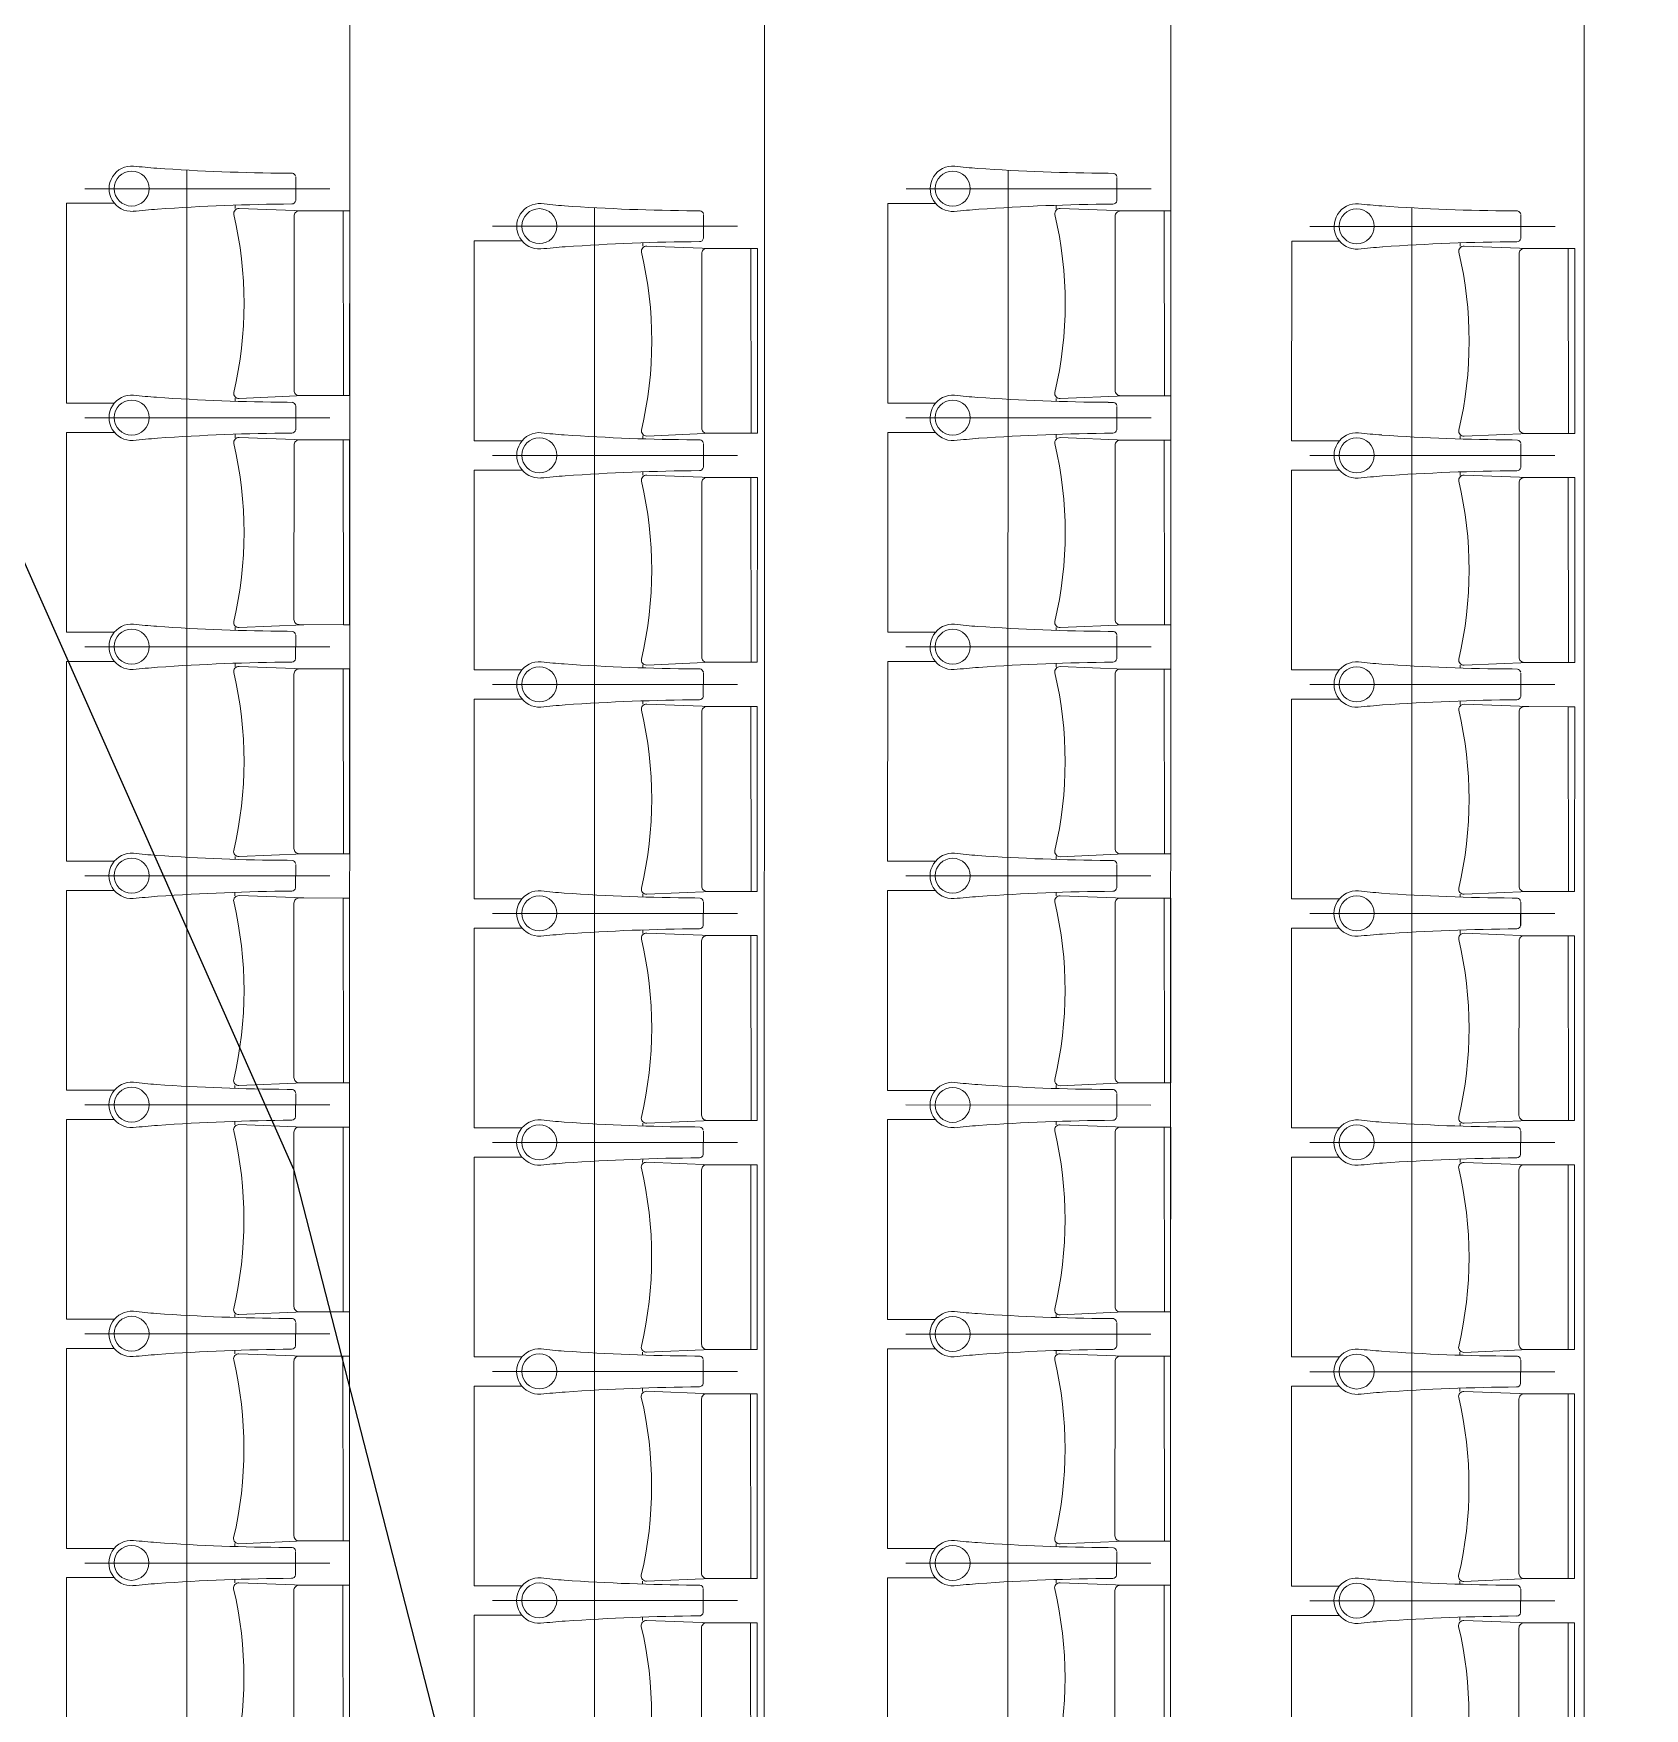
# Model space of a CAD drawing. Header units: millimetres. Extents: x 586 to 1010, y 369 to 668.
# Drawn here: x 686.791 to 690.722, y 504.979 to 509.066 of the extents above; entities that cross this region are included whole.
import ezdxf

# ---------------------------------------------------------------- set-up
doc = ezdxf.new("R2010")
doc.units = ezdxf.units.MM
doc.linetypes.add('CENTER', pattern=[2, 1.25, -0.25, 0.25, -0.25])
doc.linetypes.add('DASHED', pattern=[0.75, 0.5, -0.25])
doc.layers.add('plan line', color=7, linetype='Continuous', lineweight=15)

msp = doc.modelspace()

# ---------------------------------------------------------------- linework, layer by layer
at = {"color": 254, "lineweight": 25}
msp.add_lwpolyline([(667.5806, 481.7471), (668.167, 489.4834), (668.4058, 494.7244), (668.3305, 497.8135), (668.2282, 502.1102), (668.5684, 506.1571), (669.836, 509.6707), (671.1579, 511.3246), (672.4949, 512.3671), (674.3246, 513.3191), (676.3209, 513.9582), (678.3464, 514.2476), (680.2639, 514.1506), (680.2639, 514.1506), (681.9621, 513.6438), (683.4335, 512.7577), (684.6969, 511.536), (685.771, 510.0225), (687.4257, 506.2952), (688.547, 501.9261), (689.8337, 492.1815), (690.1759, 488.4115)], dxfattribs=at)
for points in [[(671.7124, 620.7085), (706.7355, 621.773), (754.2598, 613.8303), (814.6609, 600.1481), (855.7567, 598.0104), (895.0671, 567.0647), (920.0096, 542.0176), (952.0084, 521.2476), (977.2234, 504.6526), (979.6352, 479.2339), (986.3437, 463.8549), (988.7975, 462.3853)], [(654.944, 595.4717), (670.2671, 587.3174), (714.302, 595.1648), (787.0891, 595.1648), (819.3936, 580.9441), (821.0297, 562.8505), (813.4907, 552.7881), (808.7339, 539.6711), (796.4072, 534.7059), (791.0222, 527.249), (791.0222, 507.547), (797.3007, 476.5274), (814.9752, 463.8897), (836.1481, 474.6816), (874.0221, 478.5878), (885.7286, 462.7333), (863.0042, 436.0794), (845.7887, 420.6845), (845.1044, 408.6747)], [(639.2065, 583.4381), (644.7272, 575.638), (657.7961, 553.4401), (668.4043, 543.9291), (682.5178, 548.7307), (692.9838, 555.4778), (711.9339, 556.5828), (734.3456, 532.1334), (750.593, 477.7475), (754.1369, 444.164), (776.4657, 425.4473), (782.6172, 412.2355)]]:
    msp.add_spline(points, degree=3, dxfattribs=at)
at = {"layer": 'plan line'}
for p, q in [((687.5616, 499.2473), (687.563, 510.3034)), ((689.5651, 499.2595), (689.5666, 510.2906)), ((688.5752, 510.2581), (688.5738, 499.2924)), ((690.574, 499.2921), (690.5754, 510.2578)), ((687.4232, 508.7246), (687.4104, 508.7249)), ((687.4313, 508.715), (687.4311, 508.6578)), ((689.4268, 508.7244), (689.4139, 508.7246)), ((689.4349, 508.7147), (689.4346, 508.6576)), ((686.8721, 508.164), (686.8722, 508.6513)), ((686.8722, 508.6513), (686.9887, 508.6513)), ((687.2832, 508.6468), (687.2832, 508.6384)), ((688.418, 508.6329), (688.4051, 508.6332)), ((688.8756, 508.1637), (688.8757, 508.651)), ((688.8757, 508.651), (688.9923, 508.651)), ((689.2867, 508.6466), (689.2867, 508.6381)), ((690.4124, 508.6326), (690.3996, 508.6329)), ((688.4261, 508.6233), (688.4258, 508.5661)), ((690.4205, 508.623), (690.4203, 508.5658)), ((687.8669, 508.0722), (687.8669, 508.5595)), ((687.8669, 508.5595), (687.9835, 508.5595)), ((688.2779, 508.5551), (688.2779, 508.5467)), ((689.8613, 508.072), (689.8614, 508.5593)), ((689.8614, 508.5593), (689.9779, 508.5593)), ((690.2724, 508.5548), (690.2724, 508.5464)), ((686.9887, 508.164), (686.8721, 508.164)), ((687.2831, 508.1757), (687.2831, 508.1684)), ((687.4231, 508.1658), (687.4103, 508.1661)), ((687.4231, 508.1658), (687.4103, 508.1661)), ((687.4313, 508.1562), (687.431, 508.099)), ((687.4313, 508.1562), (687.431, 508.099)), ((688.9922, 508.1637), (688.8756, 508.1637)), ((689.2867, 508.1755), (689.2867, 508.1682)), ((689.4267, 508.1656), (689.4138, 508.1658)), ((689.4267, 508.1656), (689.4138, 508.1658)), ((689.4348, 508.1559), (689.4346, 508.0988)), ((689.4348, 508.1559), (689.4346, 508.0988)), ((686.872, 507.6052), (686.8721, 508.0925)), ((686.8721, 508.0925), (686.9887, 508.0925)), ((687.2831, 508.088), (687.2831, 508.0796)), ((687.9835, 508.0722), (687.8669, 508.0722)), ((688.2779, 508.084), (688.2779, 508.0767)), ((688.4179, 508.0741), (688.4051, 508.0744)), ((688.4179, 508.0741), (688.4051, 508.0744)), ((688.426, 508.0645), (688.4258, 508.0073)), ((688.426, 508.0645), (688.4258, 508.0073)), ((688.8756, 507.6049), (688.8756, 508.0922)), ((688.8756, 508.0922), (688.9922, 508.0922)), ((689.2867, 508.0878), (689.2867, 508.0793)), ((689.9779, 508.072), (689.8613, 508.072)), ((690.2723, 508.0837), (690.2723, 508.0764)), ((690.4123, 508.0738), (690.3995, 508.0741)), ((690.4123, 508.0738), (690.3995, 508.0741)), ((690.4205, 508.0642), (690.4202, 508.007)), ((690.4205, 508.0642), (690.4202, 508.007)), ((687.8668, 507.5134), (687.8669, 508.0007)), ((687.8669, 508.0007), (687.9835, 508.0007)), ((688.2779, 507.9963), (688.2779, 507.9879)), ((689.8612, 507.5132), (689.8613, 508.0005)), ((689.8613, 508.0005), (689.9779, 508.0005)), ((690.2723, 507.996), (690.2723, 507.9876)), ((687.283, 507.6169), (687.283, 507.6096)), ((687.4231, 507.607), (687.4102, 507.6073)), ((687.4231, 507.607), (687.4102, 507.6073)), ((689.2866, 507.6167), (689.2866, 507.6094)), ((689.4266, 507.6068), (689.4138, 507.607)), ((689.4266, 507.6068), (689.4138, 507.607)), ((686.9886, 507.6052), (686.872, 507.6052)), ((687.4312, 507.5974), (687.4309, 507.5402)), ((687.4312, 507.5974), (687.4309, 507.5402)), ((688.9922, 507.6049), (688.8756, 507.6049)), ((689.4347, 507.5971), (689.4345, 507.54)), ((689.4347, 507.5971), (689.4345, 507.54)), ((686.8719, 507.0464), (686.872, 507.5337)), ((686.872, 507.5337), (686.9886, 507.5337)), ((687.283, 507.5292), (687.283, 507.5208)), ((688.2778, 507.5252), (688.2778, 507.5179)), ((688.8755, 507.0461), (688.8756, 507.5334)), ((688.8756, 507.5334), (688.9922, 507.5334)), ((689.2866, 507.529), (689.2866, 507.5205)), ((690.2722, 507.5249), (690.2722, 507.5176)), ((687.9834, 507.5134), (687.8668, 507.5134)), ((688.4178, 507.5153), (688.405, 507.5156)), ((688.4178, 507.5153), (688.405, 507.5156)), ((688.426, 507.5057), (688.4257, 507.4485)), ((688.426, 507.5057), (688.4257, 507.4485)), ((689.9778, 507.5132), (689.8612, 507.5132)), ((690.4123, 507.515), (690.3994, 507.5153)), ((690.4123, 507.515), (690.3994, 507.5153)), ((690.4204, 507.5054), (690.4201, 507.4482)), ((690.4204, 507.5054), (690.4201, 507.4482)), ((687.8667, 506.9546), (687.8668, 507.4419)), ((687.8668, 507.4419), (687.9834, 507.4419)), ((688.2778, 507.4375), (688.2778, 507.4291)), ((689.8611, 506.9544), (689.8612, 507.4417)), ((689.8612, 507.4417), (689.9778, 507.4417)), ((690.2722, 507.4372), (690.2722, 507.4288)), ((686.9885, 507.0464), (686.8719, 507.0464)), ((687.283, 507.0581), (687.283, 507.0508)), ((687.423, 507.0482), (687.4101, 507.0485)), ((687.423, 507.0482), (687.4101, 507.0485)), ((687.4311, 507.0386), (687.4308, 506.9814)), ((687.4311, 507.0386), (687.4308, 506.9814)), ((688.9921, 507.0461), (688.8755, 507.0461)), ((689.2865, 507.0579), (689.2865, 507.0506)), ((689.4265, 507.048), (689.4137, 507.0482)), ((689.4265, 507.048), (689.4137, 507.0482)), ((689.4347, 507.0383), (689.4344, 506.9812)), ((689.4347, 507.0383), (689.4344, 506.9812)), ((686.8719, 506.4876), (686.8719, 506.9749)), ((686.8719, 506.9749), (686.9885, 506.9749)), ((687.2829, 506.9704), (687.2829, 506.962)), ((687.9833, 506.9546), (687.8667, 506.9546)), ((688.2777, 506.9664), (688.2777, 506.9591)), ((688.4178, 506.9565), (688.4049, 506.9568)), ((688.4178, 506.9565), (688.4049, 506.9568)), ((688.8754, 506.4873), (688.8755, 506.9746)), ((688.8755, 506.9746), (688.9921, 506.9746)), ((689.2865, 506.9702), (689.2865, 506.9617)), ((689.9777, 506.9544), (689.8611, 506.9544)), ((690.2722, 506.9661), (690.2722, 506.9588)), ((690.4122, 506.9562), (690.3993, 506.9565)), ((690.4122, 506.9562), (690.3993, 506.9565)), ((688.4259, 506.9469), (688.4256, 506.8897)), ((688.4259, 506.9469), (688.4256, 506.8897)), ((690.4203, 506.9466), (690.42, 506.8894)), ((690.4203, 506.9466), (690.4201, 506.8894)), ((687.8666, 506.3958), (687.8667, 506.8831)), ((687.8667, 506.8831), (687.9833, 506.8831)), ((688.2777, 506.8787), (688.2777, 506.8703)), ((689.8611, 506.3956), (689.8611, 506.8829)), ((689.8611, 506.8829), (689.9777, 506.8829)), ((690.2721, 506.8784), (690.2721, 506.87)), ((686.9885, 506.4876), (686.8719, 506.4876)), ((687.2829, 506.4993), (687.2829, 506.492)), ((687.4229, 506.4894), (687.4101, 506.4897)), ((687.4229, 506.4894), (687.4101, 506.4897)), ((687.431, 506.4798), (687.4308, 506.4226)), ((687.431, 506.4798), (687.4308, 506.4226)), ((688.992, 506.4873), (688.8754, 506.4873)), ((689.2864, 506.4991), (689.2864, 506.4918)), ((689.4265, 506.4892), (689.4136, 506.4894)), ((689.4265, 506.4892), (689.4136, 506.4894)), ((689.4346, 506.4795), (689.4343, 506.4224)), ((689.4346, 506.4795), (689.4343, 506.4224)), ((686.8718, 505.9288), (686.8719, 506.4161)), ((686.8719, 506.4161), (686.9884, 506.4161)), ((687.2829, 506.4116), (687.2829, 506.4032)), ((687.9832, 506.3958), (687.8666, 506.3958)), ((688.2777, 506.4076), (688.2777, 506.4003)), ((688.4177, 506.3977), (688.4048, 506.398)), ((688.4177, 506.3977), (688.4048, 506.398)), ((688.4258, 506.3881), (688.4256, 506.3309)), ((688.4258, 506.3881), (688.4256, 506.3309)), ((688.8754, 505.9285), (688.8754, 506.4158)), ((688.8754, 506.4158), (688.992, 506.4158)), ((689.2864, 506.4114), (689.2864, 506.4029)), ((689.9777, 506.3956), (689.8611, 506.3956)), ((690.2721, 506.4073), (690.2721, 506.4)), ((690.4121, 506.3974), (690.3993, 506.3977)), ((690.4121, 506.3974), (690.3993, 506.3977)), ((690.4202, 506.3878), (690.42, 506.3306)), ((690.4202, 506.3878), (690.42, 506.3306)), ((687.8666, 505.837), (687.8666, 506.3243)), ((687.8666, 506.3243), (687.9832, 506.3243)), ((688.2777, 506.3199), (688.2776, 506.3115)), ((689.861, 505.8368), (689.8611, 506.3241)), ((689.8611, 506.3241), (689.9777, 506.3241)), ((690.2721, 506.3196), (690.2721, 506.3112)), ((687.2828, 505.9405), (687.2828, 505.9332)), ((687.4228, 505.9306), (687.41, 505.9309)), ((687.4228, 505.9306), (687.41, 505.9309)), ((689.2864, 505.9403), (689.2864, 505.933)), ((689.4264, 505.9304), (689.4135, 505.9306)), ((689.4264, 505.9304), (689.4135, 505.9306)), ((686.9884, 505.9288), (686.8718, 505.9288)), ((687.431, 505.921), (687.4307, 505.8638)), ((687.431, 505.921), (687.4307, 505.8638)), ((688.9919, 505.9285), (688.8754, 505.9285)), ((689.4345, 505.9207), (689.4343, 505.8636)), ((689.4345, 505.9207), (689.4343, 505.8636)), ((686.8717, 505.37), (686.8718, 505.8573)), ((686.8718, 505.8573), (686.9884, 505.8573)), ((687.2828, 505.8528), (687.2828, 505.8444)), ((688.2776, 505.8488), (688.2776, 505.8415)), ((688.8753, 505.3697), (688.8753, 505.857)), ((688.8753, 505.857), (688.9919, 505.857)), ((689.2864, 505.8526), (689.2864, 505.8441)), ((690.272, 505.8485), (690.272, 505.8412)), ((687.9832, 505.837), (687.8666, 505.837)), ((688.4176, 505.8389), (688.4048, 505.8392)), ((688.4176, 505.8389), (688.4048, 505.8392)), ((688.4257, 505.8293), (688.4255, 505.7721)), ((688.4257, 505.8293), (688.4255, 505.7721)), ((689.9776, 505.8368), (689.861, 505.8368)), ((690.412, 505.8386), (690.3992, 505.8389)), ((690.412, 505.8386), (690.3992, 505.8389)), ((690.4202, 505.829), (690.4199, 505.7718)), ((690.4202, 505.829), (690.4199, 505.7718)), ((687.8665, 505.2782), (687.8666, 505.7655)), ((687.8666, 505.7655), (687.9832, 505.7655)), ((688.2776, 505.7611), (688.2776, 505.7527)), ((689.8609, 505.278), (689.861, 505.7653)), ((689.861, 505.7653), (689.9776, 505.7653)), ((690.272, 505.7608), (690.272, 505.7524)), ((686.9883, 505.37), (686.8717, 505.37)), ((687.2827, 505.3817), (687.2827, 505.3744)), ((687.4228, 505.3718), (687.4099, 505.3721)), ((687.4228, 505.3718), (687.4099, 505.3721)), ((687.4309, 505.3622), (687.4306, 505.305)), ((687.4309, 505.3622), (687.4306, 505.305)), ((688.9919, 505.3697), (688.8753, 505.3697)), ((689.2863, 505.3815), (689.2863, 505.3742)), ((689.4263, 505.3716), (689.4135, 505.3718)), ((689.4263, 505.3716), (689.4135, 505.3718)), ((689.4344, 505.3619), (689.4342, 505.3048)), ((689.4344, 505.3619), (689.4342, 505.3048)), ((686.8716, 504.8112), (686.8717, 505.2985)), ((686.8717, 505.2985), (686.9883, 505.2985)), ((687.2827, 505.294), (687.2827, 505.2856)), ((687.9831, 505.2782), (687.8665, 505.2782)), ((688.2775, 505.29), (688.2775, 505.2827)), ((688.4175, 505.2801), (688.4047, 505.2804)), ((688.4175, 505.2801), (688.4047, 505.2804)), ((688.8752, 504.8109), (688.8753, 505.2982)), ((688.8753, 505.2982), (688.9919, 505.2982)), ((689.2863, 505.2938), (689.2863, 505.2853)), ((689.9775, 505.278), (689.8609, 505.278)), ((690.2719, 505.2897), (690.2719, 505.2824)), ((690.412, 505.2798), (690.3991, 505.2801)), ((690.412, 505.2798), (690.3991, 505.2801)), ((688.4257, 505.2705), (688.4254, 505.2133)), ((688.4257, 505.2705), (688.4254, 505.2133)), ((690.4201, 505.2702), (690.4198, 505.213)), ((690.4201, 505.2702), (690.4198, 505.213)), ((687.8664, 504.7194), (687.8665, 505.2067)), ((687.8665, 505.2067), (687.9831, 505.2067)), ((688.2775, 505.2023), (688.2775, 505.1939)), ((689.8608, 504.7192), (689.8609, 505.2065)), ((689.8609, 505.2065), (689.9775, 505.2065)), ((690.2719, 505.202), (690.2719, 505.1936))]:
    msp.add_line(p, q, dxfattribs=at)
at = {"layer": 'plan line', "linetype": 'DASHED', "ltscale": 3}
for p, q in [((687.1656, 508.0828), (687.1657, 508.7323)), ((689.1692, 508.0825), (689.1692, 508.732)), ((688.1604, 507.991), (688.1605, 508.6405)), ((690.1548, 507.9907), (690.1549, 508.6403)), ((687.1655, 507.524), (687.1656, 508.1735)), ((689.1691, 507.5237), (689.1692, 508.1732)), ((688.1603, 507.4322), (688.1604, 508.0817)), ((690.1547, 507.4319), (690.1548, 508.0815)), ((687.1655, 506.9652), (687.1655, 507.6147)), ((689.169, 506.9649), (689.1691, 507.6144)), ((688.1602, 506.8734), (688.1603, 507.5229)), ((690.1547, 506.8731), (690.1547, 507.5227)), ((687.1654, 506.4064), (687.1655, 507.0559)), ((689.1689, 506.4061), (689.169, 507.0556)), ((688.1602, 506.3146), (688.1602, 506.9641)), ((690.1546, 506.3143), (690.1547, 506.9639)), ((687.1653, 505.8476), (687.1654, 506.4971)), ((689.1689, 505.8473), (689.169, 506.4968)), ((688.1601, 505.7558), (688.1602, 506.4053)), ((690.1545, 505.7555), (690.1546, 506.4051)), ((687.1652, 505.2888), (687.1653, 505.9383)), ((689.1688, 505.2885), (689.1689, 505.938)), ((688.16, 505.197), (688.1601, 505.8466)), ((690.1544, 505.1967), (690.1545, 505.8463)), ((687.1652, 504.73), (687.1652, 505.3795)), ((689.1687, 504.7297), (689.1688, 505.3792)), ((688.1599, 504.6382), (688.16, 505.2878)), ((690.1544, 504.6379), (690.1544, 505.2875))]:
    msp.add_line(p, q, dxfattribs=at)
at = {"layer": 'plan line', "linetype": 'CENTER', "ltscale": 3}
for p, q in [((687.5147, 508.687), (686.9167, 508.687)), ((689.5182, 508.6867), (688.9203, 508.6868)), ((688.5094, 508.5952), (687.9115, 508.5953)), ((690.5039, 508.5949), (689.9059, 508.595)), ((687.5146, 508.1282), (686.9166, 508.1282)), ((687.5146, 508.1282), (686.9166, 508.1282)), ((689.5181, 508.1279), (688.9202, 508.128)), ((689.5181, 508.1279), (688.9202, 508.128)), ((688.5094, 508.0364), (687.9114, 508.0365)), ((688.5094, 508.0364), (687.9114, 508.0365)), ((690.5038, 508.0361), (689.9059, 508.0362)), ((690.5038, 508.0361), (689.9059, 508.0362)), ((687.5145, 507.5694), (686.9166, 507.5694)), ((687.5145, 507.5694), (686.9166, 507.5694)), ((689.5181, 507.5691), (688.9201, 507.5692)), ((689.5181, 507.5691), (688.9201, 507.5692)), ((688.5093, 507.4776), (687.9114, 507.4777)), ((688.5093, 507.4776), (687.9114, 507.4777)), ((690.5037, 507.4773), (689.9058, 507.4774)), ((690.5037, 507.4773), (689.9058, 507.4774)), ((687.5144, 507.0106), (686.9165, 507.0106)), ((687.5144, 507.0106), (686.9165, 507.0106)), ((689.518, 507.0103), (688.9201, 507.0104)), ((689.518, 507.0103), (688.9201, 507.0104)), ((688.5092, 506.9188), (687.9113, 506.9189)), ((688.5092, 506.9188), (687.9113, 506.9189)), ((690.5036, 506.9185), (689.9057, 506.9186)), ((690.5036, 506.9185), (689.9057, 506.9186)), ((687.5144, 506.4518), (686.9164, 506.4518)), ((687.5144, 506.4518), (686.9164, 506.4518)), ((689.5179, 506.4515), (688.92, 506.4516)), ((689.5179, 506.4515), (688.92, 506.4516)), ((688.5091, 506.36), (687.9112, 506.3601)), ((688.5091, 506.36), (687.9112, 506.3601)), ((690.5036, 506.3597), (689.9056, 506.3598)), ((690.5036, 506.3597), (689.9056, 506.3598)), ((687.5143, 505.893), (686.9164, 505.893)), ((687.5143, 505.893), (686.9164, 505.893)), ((689.5178, 505.8927), (688.9199, 505.8928)), ((689.5178, 505.8927), (688.9199, 505.8928)), ((688.5091, 505.8012), (687.9111, 505.8013)), ((688.5091, 505.8012), (687.9111, 505.8013)), ((690.5035, 505.8009), (689.9056, 505.801)), ((690.5035, 505.8009), (689.9056, 505.801)), ((687.5142, 505.3342), (686.9163, 505.3342)), ((687.5142, 505.3342), (686.9163, 505.3342)), ((689.5178, 505.3339), (688.9198, 505.334)), ((689.5178, 505.3339), (688.9198, 505.334)), ((688.509, 505.2424), (687.9111, 505.2425)), ((688.509, 505.2424), (687.9111, 505.2425)), ((690.5034, 505.2421), (689.9055, 505.2422)), ((690.5034, 505.2421), (689.9055, 505.2422))]:
    msp.add_line(p, q, dxfattribs=at)
at = {"layer": 'plan line'}
for points in [[(687.4512, 508.633), (687.293, 508.6388, 0.474715), (687.28, 508.6241, -0.115865), (687.28, 508.19, 0.474715), (687.2929, 508.1753), (687.4512, 508.1821)], [(687.5468, 508.6329), (687.4398, 508.633, 0.414214), (687.4271, 508.6203), (687.427, 508.1949, 0.414214), (687.4397, 508.1822), (687.5475, 508.1821), (687.5468, 508.6329)], [(689.4548, 508.6327), (689.2965, 508.6386, 0.474715), (689.2836, 508.6238, -0.115865), (689.2835, 508.1898, 0.474715), (689.2965, 508.175), (689.4547, 508.1819)], [(689.5504, 508.6327), (689.4433, 508.6327, 0.414214), (689.4306, 508.62), (689.4306, 508.1946, 0.414214), (689.4433, 508.1819), (689.5511, 508.1818), (689.5504, 508.6327)], [(688.446, 508.5412), (688.2878, 508.5471, 0.474715), (688.2748, 508.5324, -0.115865), (688.2748, 508.0983, 0.474715), (688.2877, 508.0836), (688.4459, 508.0904)], [(690.4404, 508.541), (690.2822, 508.5468, 0.474715), (690.2692, 508.5321, -0.115865), (690.2692, 508.098, 0.474715), (690.2821, 508.0833), (690.4404, 508.0901)], [(688.5416, 508.5412), (688.4346, 508.5412, 0.414214), (688.4219, 508.5285), (688.4218, 508.1031, 0.414214), (688.4345, 508.0904), (688.5423, 508.0904), (688.5416, 508.5412)], [(690.536, 508.5409), (690.429, 508.541, 0.414214), (690.4163, 508.5283), (690.4162, 508.1028, 0.414214), (690.4289, 508.0901), (690.5367, 508.0901), (690.536, 508.5409)], [(687.4512, 508.0742), (687.2929, 508.08, 0.474715), (687.28, 508.0653, -0.115865), (687.2799, 507.6312, 0.474715), (687.2928, 507.6165), (687.4511, 507.6233)], [(687.5467, 508.0741), (687.4397, 508.0742, 0.414214), (687.427, 508.0615), (687.4269, 507.6361, 0.414214), (687.4396, 507.6234), (687.5474, 507.6233), (687.5467, 508.0741)], [(689.4547, 508.0739), (689.2965, 508.0798, 0.474715), (689.2835, 508.065, -0.115865), (689.2835, 507.631, 0.474715), (689.2964, 507.6162), (689.4547, 507.6231)], [(689.5503, 508.0739), (689.4433, 508.0739, 0.414214), (689.4306, 508.0612), (689.4305, 507.6358, 0.414214), (689.4432, 507.6231), (689.551, 507.623), (689.5503, 508.0739)], [(688.4459, 507.9824), (688.2877, 507.9883, 0.474715), (688.2747, 507.9736, -0.115865), (688.2747, 507.5395, 0.474715), (688.2876, 507.5248), (688.4459, 507.5316)], [(688.5415, 507.9824), (688.4345, 507.9824, 0.414214), (688.4218, 507.9697), (688.4217, 507.5443, 0.414214), (688.4344, 507.5316), (688.5422, 507.5316), (688.5415, 507.9824)], [(690.4404, 507.9822), (690.2821, 507.988, 0.474715), (690.2692, 507.9733, -0.115865), (690.2691, 507.5392, 0.474715), (690.2821, 507.5245), (690.4403, 507.5313)], [(690.5359, 507.9821), (690.4289, 507.9822, 0.414214), (690.4162, 507.9695), (690.4162, 507.544, 0.414214), (690.4289, 507.5313), (690.5366, 507.5313), (690.5359, 507.9821)], [(687.4511, 507.5154), (687.2928, 507.5212, 0.474715), (687.2799, 507.5065, -0.115865), (687.2798, 507.0724, 0.474715), (687.2928, 507.0577), (687.451, 507.0645)], [(687.5466, 507.5153), (687.4396, 507.5154, 0.414214), (687.4269, 507.5027), (687.4269, 507.0773, 0.414214), (687.4396, 507.0646), (687.5473, 507.0645), (687.5466, 507.5153)], [(689.4546, 507.5151), (689.2964, 507.521, 0.474715), (689.2834, 507.5062, -0.115865), (689.2834, 507.0722, 0.474715), (689.2963, 507.0574), (689.4546, 507.0643)], [(689.5502, 507.5151), (689.4432, 507.5151, 0.414214), (689.4305, 507.5024), (689.4304, 507.077, 0.414214), (689.4431, 507.0643), (689.5509, 507.0642), (689.5502, 507.5151)], [(688.4459, 507.4236), (688.2876, 507.4295, 0.474715), (688.2747, 507.4148, -0.115865), (688.2746, 506.9807, 0.474715), (688.2876, 506.966), (688.4458, 506.9728)], [(688.5414, 507.4236), (688.4344, 507.4236, 0.414214), (688.4217, 507.4109), (688.4217, 506.9855, 0.414214), (688.4344, 506.9728), (688.5421, 506.9728), (688.5414, 507.4236)], [(690.4403, 507.4234), (690.282, 507.4292, 0.474715), (690.2691, 507.4145, -0.115865), (690.269, 506.9804, 0.474715), (690.282, 506.9657), (690.4402, 506.9725)], [(690.5358, 507.4233), (690.4288, 507.4234, 0.414214), (690.4161, 507.4107), (690.4161, 506.9852, 0.414214), (690.4288, 506.9725), (690.5366, 506.9725), (690.5358, 507.4233)], [(687.451, 506.9566), (687.2928, 506.9624, 0.474715), (687.2798, 506.9477, -0.115865), (687.2798, 506.5136, 0.474715), (687.2927, 506.4989), (687.4509, 506.5057)], [(687.5466, 506.9565), (687.4396, 506.9566, 0.414214), (687.4269, 506.9439), (687.4268, 506.5185, 0.414214), (687.4395, 506.5058), (687.5473, 506.5057), (687.5466, 506.9565)], [(689.4546, 506.9563), (689.2963, 506.9622, 0.474715), (689.2834, 506.9474, -0.115865), (689.2833, 506.5134, 0.474715), (689.2963, 506.4986), (689.4545, 506.5055)], [(689.5501, 506.9563), (689.4431, 506.9563, 0.414214), (689.4304, 506.9436), (689.4304, 506.5182, 0.414214), (689.4431, 506.5055), (689.5508, 506.5054), (689.5501, 506.9563)], [(688.4458, 506.8648), (688.2875, 506.8707, 0.474715), (688.2746, 506.856, -0.115865), (688.2745, 506.4219, 0.474715), (688.2875, 506.4072), (688.4457, 506.414)], [(690.4402, 506.8646), (690.282, 506.8704, 0.474715), (690.269, 506.8557, -0.115865), (690.269, 506.4216, 0.474715), (690.2819, 506.4069), (690.4401, 506.4137)], [(688.5414, 506.8648), (688.4343, 506.8648, 0.414214), (688.4216, 506.8521), (688.4216, 506.4267, 0.414214), (688.4343, 506.414), (688.5421, 506.414), (688.5414, 506.8648)], [(690.5358, 506.8645), (690.4288, 506.8646, 0.414214), (690.4161, 506.8519), (690.416, 506.4264, 0.414214), (690.4287, 506.4137), (690.5365, 506.4137), (690.5358, 506.8645)], [(687.4509, 506.3978), (687.2927, 506.4036, 0.474715), (687.2797, 506.3889, -0.115865), (687.2797, 505.9548, 0.474715), (687.2926, 505.9401), (687.4509, 505.947)], [(687.5465, 506.3977), (687.4395, 506.3978, 0.414214), (687.4268, 506.3851), (687.4267, 505.9597, 0.414214), (687.4394, 505.947), (687.5472, 505.9469), (687.5465, 506.3977)], [(689.4545, 506.3975), (689.2962, 506.4034, 0.474715), (689.2833, 506.3886, -0.115865), (689.2832, 505.9546, 0.474715), (689.2962, 505.9398), (689.4544, 505.9467)], [(689.5501, 506.3975), (689.443, 506.3975, 0.414214), (689.4303, 506.3848), (689.4303, 505.9594, 0.414214), (689.443, 505.9467), (689.5508, 505.9466), (689.5501, 506.3975)], [(688.4457, 506.306), (688.2875, 506.3119, 0.474715), (688.2745, 506.2972, -0.115865), (688.2745, 505.8631, 0.474715), (688.2874, 505.8484), (688.4457, 505.8552)], [(688.5413, 506.306), (688.4343, 506.306, 0.414214), (688.4216, 506.2933), (688.4215, 505.8679, 0.414214), (688.4342, 505.8552), (688.542, 505.8552), (688.5413, 506.306)], [(690.4401, 506.3058), (690.2819, 506.3116, 0.474715), (690.2689, 506.2969, -0.115865), (690.2689, 505.8628, 0.474715), (690.2818, 505.8481), (690.4401, 505.8549)], [(690.5357, 506.3057), (690.4287, 506.3058, 0.414214), (690.416, 506.2931), (690.4159, 505.8676, 0.414214), (690.4286, 505.8549), (690.5364, 505.8549), (690.5357, 506.3057)], [(687.4509, 505.839), (687.2926, 505.8448, 0.474715), (687.2797, 505.8301, -0.115865), (687.2796, 505.396, 0.474715), (687.2926, 505.3813), (687.4508, 505.3882)], [(687.5464, 505.8389), (687.4394, 505.839, 0.414214), (687.4267, 505.8263), (687.4267, 505.4009, 0.414214), (687.4394, 505.3882), (687.5471, 505.3881), (687.5464, 505.8389)], [(689.4544, 505.8387), (689.2962, 505.8446, 0.474715), (689.2832, 505.8298, -0.115865), (689.2832, 505.3958, 0.474715), (689.2961, 505.381), (689.4544, 505.3879)], [(689.55, 505.8387), (689.443, 505.8387, 0.414214), (689.4303, 505.826), (689.4302, 505.4006, 0.414214), (689.4429, 505.3879), (689.5507, 505.3878), (689.55, 505.8387)], [(688.4456, 505.7472), (688.2874, 505.7531, 0.474715), (688.2744, 505.7384, -0.115865), (688.2744, 505.3043, 0.474715), (688.2873, 505.2896), (688.4456, 505.2964)], [(688.5412, 505.7472), (688.4342, 505.7472, 0.414214), (688.4215, 505.7345), (688.4214, 505.3091, 0.414214), (688.4341, 505.2964), (688.5419, 505.2964), (688.5412, 505.7472)], [(690.4401, 505.747), (690.2818, 505.7528, 0.474715), (690.2689, 505.7381, -0.115865), (690.2688, 505.304, 0.474715), (690.2818, 505.2893), (690.44, 505.2961)], [(690.5356, 505.7469), (690.4286, 505.747, 0.414214), (690.4159, 505.7343), (690.4159, 505.3088, 0.414214), (690.4286, 505.2961), (690.5363, 505.2961), (690.5356, 505.7469)], [(687.4508, 505.2802), (687.2925, 505.286, 0.474715), (687.2796, 505.2713, -0.115865), (687.2795, 504.8372, 0.474715), (687.2925, 504.8225), (687.4507, 504.8294)], [(687.5464, 505.2801), (687.4393, 505.2802, 0.414214), (687.4266, 505.2675), (687.4266, 504.8421, 0.414214), (687.4393, 504.8294), (687.5471, 504.8293), (687.5464, 505.2801)], [(689.4543, 505.2799), (689.2961, 505.2858, 0.474715), (689.2831, 505.271, -0.115865), (689.2831, 504.837, 0.474715), (689.296, 504.8222), (689.4543, 504.8291)], [(689.5499, 505.2799), (689.4429, 505.2799, 0.414214), (689.4302, 505.2672), (689.4301, 504.8418, 0.414214), (689.4428, 504.8291), (689.5506, 504.829), (689.5499, 505.2799)], [(688.4456, 505.1884), (688.2873, 505.1943, 0.474715), (688.2744, 505.1796, -0.115865), (688.2743, 504.7455, 0.474715), (688.2873, 504.7308), (688.4455, 504.7376)], [(688.5411, 505.1884), (688.4341, 505.1884, 0.414214), (688.4214, 505.1757), (688.4214, 504.7503, 0.414214), (688.4341, 504.7376), (688.5418, 504.7376), (688.5411, 505.1884)], [(690.44, 505.1882), (690.2817, 505.194, 0.474715), (690.2688, 505.1793, -0.115865), (690.2687, 504.7452, 0.474715), (690.2817, 504.7305), (690.4399, 504.7373)], [(690.5356, 505.1881), (690.4285, 505.1882, 0.414214), (690.4158, 505.1755), (690.4158, 504.75, 0.414214), (690.4285, 504.7373), (690.5363, 504.7373), (690.5356, 505.1881)]]:
    msp.add_lwpolyline(points, format="xyb", dxfattribs=at)
for points in [[(687.5628, 508.6329), (687.5627, 508.1821), (687.5475, 508.1821), (687.5468, 508.6329), (687.5628, 508.6329)], [(689.5664, 508.6327), (689.5663, 508.1818), (689.5511, 508.1818), (689.5504, 508.6327), (689.5664, 508.6327)], [(688.5576, 508.5412), (688.5575, 508.0904), (688.5423, 508.0904), (688.5416, 508.5412), (688.5576, 508.5412)], [(690.552, 508.5409), (690.5519, 508.0901), (690.5367, 508.0901), (690.536, 508.5409), (690.552, 508.5409)], [(687.5627, 508.0741), (687.5627, 507.6233), (687.5474, 507.6233), (687.5467, 508.0741), (687.5627, 508.0741)], [(689.5663, 508.0739), (689.5662, 507.623), (689.551, 507.623), (689.5503, 508.0739), (689.5663, 508.0739)], [(688.5575, 507.9824), (688.5574, 507.5316), (688.5422, 507.5316), (688.5415, 507.9824), (688.5575, 507.9824)], [(690.5519, 507.9821), (690.5519, 507.5313), (690.5366, 507.5313), (690.5359, 507.9821), (690.5519, 507.9821)], [(687.5626, 507.5153), (687.5626, 507.0645), (687.5473, 507.0645), (687.5466, 507.5153), (687.5626, 507.5153)], [(689.5662, 507.5151), (689.5661, 507.0642), (689.5509, 507.0642), (689.5502, 507.5151), (689.5662, 507.5151)], [(688.5574, 507.4236), (688.5574, 506.9728), (688.5421, 506.9728), (688.5414, 507.4236), (688.5574, 507.4236)], [(690.5519, 507.4233), (690.5518, 506.9725), (690.5366, 506.9725), (690.5358, 507.4233), (690.5519, 507.4233)], [(687.5626, 506.9565), (687.5625, 506.5057), (687.5473, 506.5057), (687.5466, 506.9565), (687.5626, 506.9565)], [(689.5661, 506.9563), (689.5661, 506.5054), (689.5508, 506.5054), (689.5501, 506.9563), (689.5661, 506.9563)], [(688.5574, 506.8648), (688.5573, 506.414), (688.5421, 506.414), (688.5414, 506.8648), (688.5574, 506.8648)], [(690.5518, 506.8645), (690.5517, 506.4137), (690.5365, 506.4137), (690.5358, 506.8645), (690.5518, 506.8645)], [(687.5625, 506.3977), (687.5624, 505.9469), (687.5472, 505.9469), (687.5465, 506.3977), (687.5625, 506.3977)], [(689.5661, 506.3975), (689.566, 505.9466), (689.5508, 505.9466), (689.5501, 506.3975), (689.5661, 506.3975)], [(688.5573, 506.306), (688.5572, 505.8552), (688.542, 505.8552), (688.5413, 506.306), (688.5573, 506.306)], [(690.5517, 506.3057), (690.5516, 505.8549), (690.5364, 505.8549), (690.5357, 506.3057), (690.5517, 506.3057)], [(687.5624, 505.8389), (687.5624, 505.3881), (687.5471, 505.3881), (687.5464, 505.8389), (687.5624, 505.8389)], [(689.566, 505.8387), (689.5659, 505.3878), (689.5507, 505.3878), (689.55, 505.8387), (689.566, 505.8387)], [(688.5572, 505.7472), (688.5571, 505.2964), (688.5419, 505.2964), (688.5412, 505.7472), (688.5572, 505.7472)], [(690.5516, 505.7469), (690.5516, 505.2961), (690.5363, 505.2961), (690.5356, 505.7469), (690.5516, 505.7469)], [(687.5624, 505.2801), (687.5623, 504.8293), (687.5471, 504.8293), (687.5464, 505.2801), (687.5624, 505.2801)], [(689.5659, 505.2799), (689.5659, 504.829), (689.5506, 504.829), (689.5499, 505.2799), (689.5659, 505.2799)], [(688.5571, 505.1884), (688.5571, 504.7376), (688.5418, 504.7376), (688.5411, 505.1884), (688.5571, 505.1884)], [(690.5516, 505.1881), (690.5515, 504.7373), (690.5363, 504.7373), (690.5356, 505.1881), (690.5516, 505.1881)]]:
    msp.add_lwpolyline(points, dxfattribs=at)
for centre in [(687.0309, 508.6874), (689.0344, 508.6871), (688.0257, 508.5956), (690.0201, 508.5954), (687.0308, 508.1286), (687.0308, 508.1286), (689.0344, 508.1283), (689.0344, 508.1283), (688.0256, 508.0368), (688.0256, 508.0368), (690.02, 508.0366), (690.02, 508.0366), (687.0307, 507.5698), (687.0307, 507.5698), (689.0343, 507.5695), (689.0343, 507.5695), (688.0255, 507.478), (688.0255, 507.478), (690.0199, 507.4778), (690.0199, 507.4778), (687.0306, 507.011), (687.0307, 507.011), (689.0342, 507.0107), (689.0342, 507.0107), (688.0254, 506.9192), (688.0254, 506.9192), (690.0199, 506.919), (690.0199, 506.919), (687.0306, 506.4522), (687.0306, 506.4522), (689.0341, 506.4519), (689.0341, 506.4519), (688.0254, 506.3604), (688.0254, 506.3604), (690.0198, 506.3602), (690.0198, 506.3602), (687.0305, 505.8934), (687.0305, 505.8934), (689.0341, 505.8931), (689.0341, 505.8931), (688.0253, 505.8016), (688.0253, 505.8016), (690.0197, 505.8014), (690.0197, 505.8014), (687.0304, 505.3346), (687.0304, 505.3346), (689.034, 505.3343), (689.034, 505.3343), (688.0252, 505.2428), (688.0252, 505.2428), (690.0196, 505.2426), (690.0196, 505.2426)]:
    msp.add_circle(centre, 0.0427, dxfattribs=at)
for centre, radius, start, end in [((687.0311, 508.687), 0.0554, 85.4444, 273.4868), ((687.1574, 509.7295), 0.9947, 262.9572, 266.22), ((687.4388, 513.7214), 4.9966, 266.0182, 269.6738), ((687.4218, 508.7154), 0.00935, 8.4308, 81.5541), ((689.0346, 508.6868), 0.0554, 85.4444, 273.4868), ((689.161, 509.7292), 0.9947, 262.9572, 266.22), ((689.4424, 513.7212), 4.9966, 266.0182, 269.6738), ((689.4254, 508.7151), 0.00935, 8.4308, 81.5541), ((687.4158, 504.6948), 3.9554, 94.6649, 95.533), ((687.4635, 503.3212), 5.3287, 90.4519, 93.9755), ((687.4215, 508.6594), 0.00967, 269.3681, 350.8186), ((688.0258, 508.5953), 0.0554, 85.4444, 273.4868), ((688.1522, 509.6377), 0.9947, 262.9572, 266.22), ((688.4336, 513.6297), 4.9966, 266.0182, 269.6738), ((688.4166, 508.6237), 0.00935, 8.4308, 81.5541), ((689.4194, 504.6945), 3.9554, 94.6649, 95.533), ((689.4671, 503.3209), 5.3287, 90.4519, 93.9755), ((689.4251, 508.6591), 0.00967, 269.3681, 350.8186), ((690.0203, 508.595), 0.0554, 85.4444, 273.4868), ((690.1466, 509.6375), 0.9947, 262.9572, 266.22), ((690.428, 513.6294), 4.9966, 266.0182, 269.6738), ((690.411, 508.6234), 0.00935, 8.4308, 81.5541), ((688.4583, 503.2294), 5.3287, 90.4519, 93.9755), ((688.4163, 508.5676), 0.00967, 269.3681, 350.8186), ((690.4528, 503.2292), 5.3287, 90.4519, 93.9755), ((690.4107, 508.5674), 0.00967, 269.3681, 350.8186), ((688.4106, 504.6031), 3.9554, 94.6649, 95.533), ((690.405, 504.6028), 3.9554, 94.6649, 95.533), ((687.031, 508.1282), 0.0554, 85.4444, 273.4868), ((687.031, 508.1282), 0.0554, 85.4444, 273.4868), ((687.1573, 509.1707), 0.9947, 262.9572, 266.22), ((687.1573, 509.1707), 0.9947, 262.9572, 266.22), ((687.4387, 513.1626), 4.9966, 266.0182, 269.6738), ((687.4387, 513.1626), 4.9966, 266.0182, 269.6738), ((689.0345, 508.128), 0.0554, 85.4444, 273.4868), ((689.0345, 508.128), 0.0554, 85.4444, 273.4868), ((689.1609, 509.1704), 0.9947, 262.9572, 266.22), ((689.1609, 509.1704), 0.9947, 262.9572, 266.22), ((689.4423, 513.1624), 4.9966, 266.0182, 269.6738), ((689.4423, 513.1624), 4.9966, 266.0182, 269.6738), ((687.4218, 508.1566), 0.00935, 8.4308, 81.5541), ((687.4218, 508.1566), 0.00935, 8.4308, 81.5541), ((689.4253, 508.1563), 0.00935, 8.4308, 81.5541), ((689.4253, 508.1563), 0.00935, 8.4308, 81.5541), ((687.4214, 508.1006), 0.00967, 269.3681, 350.8186), ((687.4214, 508.1006), 0.00967, 269.3681, 350.8186), ((689.425, 508.1003), 0.00967, 269.3681, 350.8186), ((689.425, 508.1003), 0.00967, 269.3681, 350.8186), ((687.4157, 504.136), 3.9554, 94.6649, 95.533), ((687.4157, 504.136), 3.9554, 94.6649, 95.533), ((687.4635, 502.7624), 5.3287, 90.4519, 93.9755), ((687.4635, 502.7624), 5.3287, 90.4519, 93.9755), ((688.0258, 508.0365), 0.0554, 85.4444, 273.4868), ((688.0258, 508.0365), 0.0554, 85.4444, 273.4868), ((688.1521, 509.0789), 0.9947, 262.9572, 266.22), ((688.1521, 509.0789), 0.9947, 262.9572, 266.22), ((688.4335, 513.0709), 4.9966, 266.0182, 269.6738), ((688.4335, 513.0709), 4.9966, 266.0182, 269.6738), ((688.4165, 508.0649), 0.00935, 8.4308, 81.5541), ((688.4165, 508.0649), 0.00935, 8.4308, 81.5541), ((689.4193, 504.1357), 3.9554, 94.6649, 95.533), ((689.4193, 504.1357), 3.9554, 94.6649, 95.533), ((689.467, 502.7621), 5.3287, 90.4519, 93.9755), ((689.467, 502.7621), 5.3287, 90.4519, 93.9755), ((690.0202, 508.0362), 0.0554, 85.4444, 273.4868), ((690.0202, 508.0362), 0.0554, 85.4444, 273.4868), ((690.1465, 509.0787), 0.9947, 262.9572, 266.22), ((690.1465, 509.0787), 0.9947, 262.9572, 266.22), ((690.4279, 513.0706), 4.9966, 266.0182, 269.6738), ((690.4279, 513.0706), 4.9966, 266.0182, 269.6738), ((690.411, 508.0646), 0.00935, 8.4308, 81.5541), ((690.411, 508.0646), 0.00935, 8.4308, 81.5541), ((688.4105, 504.0443), 3.9554, 94.6649, 95.533), ((688.4105, 504.0443), 3.9554, 94.6649, 95.533), ((688.4583, 502.6706), 5.3287, 90.4519, 93.9755), ((688.4583, 502.6706), 5.3287, 90.4519, 93.9755), ((688.4162, 508.0088), 0.00967, 269.3681, 350.8186), ((688.4162, 508.0088), 0.00967, 269.3681, 350.8186), ((690.4049, 504.044), 3.9554, 94.6649, 95.533), ((690.4049, 504.044), 3.9554, 94.6649, 95.533), ((690.4527, 502.6704), 5.3287, 90.4519, 93.9755), ((690.4527, 502.6704), 5.3287, 90.4519, 93.9755), ((690.4107, 508.0086), 0.00967, 269.3681, 350.8186), ((690.4107, 508.0086), 0.00967, 269.3681, 350.8186), ((687.0309, 507.5694), 0.0554, 85.4444, 273.4868), ((687.0309, 507.5694), 0.0554, 85.4444, 273.4868), ((687.1573, 508.6119), 0.9947, 262.9572, 266.22), ((687.1573, 508.6119), 0.9947, 262.9572, 266.22), ((687.4387, 512.6038), 4.9966, 266.0182, 269.6738), ((687.4387, 512.6038), 4.9966, 266.0182, 269.6738), ((687.4217, 507.5978), 0.00935, 8.4308, 81.5541), ((687.4217, 507.5978), 0.00935, 8.4308, 81.5541), ((689.0345, 507.5692), 0.0554, 85.4444, 273.4868), ((689.0345, 507.5692), 0.0554, 85.4444, 273.4868), ((689.1608, 508.6116), 0.9947, 262.9572, 266.22), ((689.1608, 508.6116), 0.9947, 262.9572, 266.22), ((689.4422, 512.6036), 4.9966, 266.0182, 269.6738), ((689.4422, 512.6036), 4.9966, 266.0182, 269.6738), ((689.4252, 507.5975), 0.00935, 8.4308, 81.5541), ((689.4252, 507.5975), 0.00935, 8.4308, 81.5541), ((687.4634, 502.2036), 5.3287, 90.4519, 93.9755), ((687.4634, 502.2036), 5.3287, 90.4519, 93.9755), ((687.4214, 507.5418), 0.00967, 269.3681, 350.8186), ((687.4214, 507.5418), 0.00967, 269.3681, 350.8186), ((688.0257, 507.4777), 0.0554, 85.4444, 273.4868), ((688.0257, 507.4777), 0.0554, 85.4444, 273.4868), ((688.152, 508.5201), 0.9947, 262.9572, 266.22), ((688.152, 508.5201), 0.9947, 262.9572, 266.22), ((688.4334, 512.5121), 4.9966, 266.0182, 269.6738), ((688.4334, 512.5121), 4.9966, 266.0182, 269.6738), ((689.467, 502.2033), 5.3287, 90.4519, 93.9755), ((689.467, 502.2033), 5.3287, 90.4519, 93.9755), ((689.4249, 507.5415), 0.00967, 269.3681, 350.8186), ((689.4249, 507.5415), 0.00967, 269.3681, 350.8186), ((690.0201, 507.4774), 0.0554, 85.4444, 273.4868), ((690.0201, 507.4774), 0.0554, 85.4444, 273.4868), ((690.1465, 508.5199), 0.9947, 262.9572, 266.22), ((690.1465, 508.5199), 0.9947, 262.9572, 266.22), ((690.4279, 512.5118), 4.9966, 266.0182, 269.6738), ((690.4279, 512.5118), 4.9966, 266.0182, 269.6738), ((687.4156, 503.5772), 3.9554, 94.6649, 95.533), ((687.4156, 503.5772), 3.9554, 94.6649, 95.533), ((688.4165, 507.5061), 0.00935, 8.4308, 81.5541), ((688.4165, 507.5061), 0.00935, 8.4308, 81.5541), ((689.4192, 503.5769), 3.9554, 94.6649, 95.533), ((689.4192, 503.5769), 3.9554, 94.6649, 95.533), ((690.4109, 507.5058), 0.00935, 8.4308, 81.5541), ((690.4109, 507.5058), 0.00935, 8.4308, 81.5541), ((688.4162, 507.45), 0.00967, 269.3681, 350.8186), ((688.4162, 507.45), 0.00967, 269.3681, 350.8186), ((690.4106, 507.4498), 0.00967, 269.3681, 350.8186), ((690.4106, 507.4498), 0.00967, 269.3681, 350.8186), ((688.4104, 503.4855), 3.9554, 94.6649, 95.533), ((688.4104, 503.4855), 3.9554, 94.6649, 95.533), ((688.4582, 502.1118), 5.3287, 90.4519, 93.9755), ((688.4582, 502.1118), 5.3287, 90.4519, 93.9755), ((690.4048, 503.4852), 3.9554, 94.6649, 95.533), ((690.4048, 503.4852), 3.9554, 94.6649, 95.533), ((690.4526, 502.1116), 5.3287, 90.4519, 93.9755), ((690.4526, 502.1116), 5.3287, 90.4519, 93.9755), ((687.0308, 507.0106), 0.0554, 85.4444, 273.4868), ((687.0308, 507.0106), 0.0554, 85.4444, 273.4868), ((687.1572, 508.0531), 0.9947, 262.9572, 266.22), ((687.1572, 508.0531), 0.9947, 262.9572, 266.22), ((687.4386, 512.045), 4.9966, 266.0182, 269.6738), ((687.4386, 512.045), 4.9966, 266.0182, 269.6738), ((687.4216, 507.039), 0.00935, 8.4308, 81.5541), ((687.4216, 507.039), 0.00935, 8.4308, 81.5541), ((689.0344, 507.0104), 0.0554, 85.4444, 273.4868), ((689.0344, 507.0104), 0.0554, 85.4444, 273.4868), ((689.1608, 508.0528), 0.9947, 262.9572, 266.22), ((689.1608, 508.0528), 0.9947, 262.9572, 266.22), ((689.4421, 512.0448), 4.9966, 266.0182, 269.6738), ((689.4421, 512.0448), 4.9966, 266.0182, 269.6738), ((689.4252, 507.0387), 0.00935, 8.4308, 81.5541), ((689.4252, 507.0387), 0.00935, 8.4308, 81.5541), ((687.4156, 503.0184), 3.9554, 94.6649, 95.533), ((687.4156, 503.0184), 3.9554, 94.6649, 95.533), ((687.4633, 501.6448), 5.3287, 90.4519, 93.9755), ((687.4633, 501.6448), 5.3287, 90.4519, 93.9755), ((687.4213, 506.983), 0.00967, 269.3681, 350.8186), ((687.4213, 506.983), 0.00967, 269.3681, 350.8186), ((688.0256, 506.9189), 0.0554, 85.4444, 273.4868), ((688.0256, 506.9189), 0.0554, 85.4444, 273.4868), ((688.152, 507.9613), 0.9947, 262.9572, 266.22), ((688.152, 507.9613), 0.9947, 262.9572, 266.22), ((688.4334, 511.9533), 4.9966, 266.0182, 269.6738), ((688.4334, 511.9533), 4.9966, 266.0182, 269.6738), ((688.4164, 506.9473), 0.00935, 8.4308, 81.5541), ((688.4164, 506.9473), 0.00935, 8.4308, 81.5541), ((689.4191, 503.0181), 3.9554, 94.6649, 95.533), ((689.4191, 503.0181), 3.9554, 94.6649, 95.533), ((689.4669, 501.6445), 5.3287, 90.4519, 93.9755), ((689.4669, 501.6445), 5.3287, 90.4519, 93.9755), ((689.4249, 506.9827), 0.00967, 269.3681, 350.8186), ((689.4249, 506.9827), 0.00967, 269.3681, 350.8186), ((690.02, 506.9186), 0.0554, 85.4444, 273.4868), ((690.02, 506.9186), 0.0554, 85.4444, 273.4868), ((690.1464, 507.9611), 0.9947, 262.9572, 266.22), ((690.1464, 507.9611), 0.9947, 262.9572, 266.22), ((690.4278, 511.953), 4.9966, 266.0182, 269.6738), ((690.4278, 511.953), 4.9966, 266.0182, 269.6738), ((690.4108, 506.947), 0.00935, 8.4308, 81.5541), ((690.4108, 506.947), 0.00935, 8.4308, 81.5541), ((688.4581, 501.553), 5.3287, 90.4519, 93.9755), ((688.4581, 501.553), 5.3287, 90.4519, 93.9755), ((688.4161, 506.8912), 0.00967, 269.3681, 350.8186), ((688.4161, 506.8912), 0.00967, 269.3681, 350.8186), ((690.4525, 501.5528), 5.3287, 90.4519, 93.9755), ((690.4525, 501.5528), 5.3287, 90.4519, 93.9755), ((690.4105, 506.891), 0.00967, 269.3681, 350.8186), ((690.4105, 506.891), 0.00967, 269.3681, 350.8186), ((688.4103, 502.9267), 3.9554, 94.6649, 95.533), ((688.4103, 502.9267), 3.9554, 94.6649, 95.533), ((690.4048, 502.9264), 3.9554, 94.6649, 95.533), ((690.4048, 502.9264), 3.9554, 94.6649, 95.533), ((687.0308, 506.4518), 0.0554, 85.4444, 273.4868), ((687.0308, 506.4518), 0.0554, 85.4444, 273.4868), ((687.1571, 507.4943), 0.9947, 262.9572, 266.22), ((687.1571, 507.4943), 0.9947, 262.9572, 266.22), ((689.0343, 506.4516), 0.0554, 85.4444, 273.4868), ((689.0343, 506.4516), 0.0554, 85.4444, 273.4868), ((689.1607, 507.494), 0.9947, 262.9572, 266.22), ((689.1607, 507.494), 0.9947, 262.9572, 266.22), ((687.4385, 511.4862), 4.9966, 266.0182, 269.6738), ((687.4385, 511.4862), 4.9966, 266.0182, 269.6738), ((687.4215, 506.4802), 0.00935, 8.4308, 81.5541), ((687.4215, 506.4802), 0.00935, 8.4308, 81.5541), ((689.4421, 511.486), 4.9966, 266.0182, 269.6738), ((689.4421, 511.486), 4.9966, 266.0182, 269.6738), ((689.4251, 506.4799), 0.00935, 8.4308, 81.5541), ((689.4251, 506.4799), 0.00935, 8.4308, 81.5541), ((687.4212, 506.4242), 0.00967, 269.3681, 350.8186), ((687.4212, 506.4242), 0.00967, 269.3681, 350.8186), ((689.4248, 506.4239), 0.00967, 269.3681, 350.8186), ((689.4248, 506.4239), 0.00967, 269.3681, 350.8186), ((687.4155, 502.4596), 3.9554, 94.6649, 95.533), ((687.4155, 502.4596), 3.9554, 94.6649, 95.533), ((687.4633, 501.086), 5.3287, 90.4519, 93.9755), ((687.4633, 501.086), 5.3287, 90.4519, 93.9755), ((688.0255, 506.3601), 0.0554, 85.4444, 273.4868), ((688.0255, 506.3601), 0.0554, 85.4444, 273.4868), ((688.1519, 507.4025), 0.9947, 262.9572, 266.22), ((688.1519, 507.4025), 0.9947, 262.9572, 266.22), ((688.4333, 511.3945), 4.9966, 266.0182, 269.6738), ((688.4333, 511.3945), 4.9966, 266.0182, 269.6738), ((688.4163, 506.3885), 0.00935, 8.4308, 81.5541), ((688.4163, 506.3885), 0.00935, 8.4308, 81.5541), ((689.4191, 502.4593), 3.9554, 94.6649, 95.533), ((689.4191, 502.4593), 3.9554, 94.6649, 95.533), ((689.4668, 501.0857), 5.3287, 90.4519, 93.9755), ((689.4668, 501.0857), 5.3287, 90.4519, 93.9755), ((690.02, 506.3598), 0.0554, 85.4444, 273.4868), ((690.02, 506.3598), 0.0554, 85.4444, 273.4868), ((690.1463, 507.4023), 0.9947, 262.9572, 266.22), ((690.1463, 507.4023), 0.9947, 262.9572, 266.22), ((690.4277, 511.3942), 4.9966, 266.0182, 269.6738), ((690.4277, 511.3942), 4.9966, 266.0182, 269.6738), ((690.4107, 506.3882), 0.00935, 8.4308, 81.5541), ((690.4107, 506.3882), 0.00935, 8.4308, 81.5541), ((688.4103, 502.3679), 3.9554, 94.6649, 95.533), ((688.4103, 502.3679), 3.9554, 94.6649, 95.533), ((688.458, 500.9942), 5.3287, 90.4519, 93.9755), ((688.458, 500.9942), 5.3287, 90.4519, 93.9755), ((688.416, 506.3324), 0.00967, 269.3681, 350.8186), ((688.416, 506.3324), 0.00967, 269.3681, 350.8186), ((690.4047, 502.3676), 3.9554, 94.6649, 95.533), ((690.4047, 502.3676), 3.9554, 94.6649, 95.533), ((690.4525, 500.994), 5.3287, 90.4519, 93.9755), ((690.4525, 500.994), 5.3287, 90.4519, 93.9755), ((690.4104, 506.3322), 0.00967, 269.3681, 350.8186), ((690.4104, 506.3322), 0.00967, 269.3681, 350.8186), ((687.0307, 505.893), 0.0554, 85.4444, 273.4868), ((687.0307, 505.893), 0.0554, 85.4444, 273.4868), ((687.157, 506.9355), 0.9947, 262.9572, 266.22), ((687.157, 506.9355), 0.9947, 262.9572, 266.22), ((687.4384, 510.9274), 4.9966, 266.0182, 269.6738), ((687.4384, 510.9274), 4.9966, 266.0182, 269.6738), ((687.4215, 505.9214), 0.00935, 8.4308, 81.5541), ((687.4215, 505.9214), 0.00935, 8.4308, 81.5541), ((689.0342, 505.8928), 0.0554, 85.4444, 273.4868), ((689.0342, 505.8928), 0.0554, 85.4444, 273.4868), ((689.1606, 506.9352), 0.9947, 262.9572, 266.22), ((689.1606, 506.9352), 0.9947, 262.9572, 266.22), ((689.442, 510.9272), 4.9966, 266.0182, 269.6738), ((689.442, 510.9272), 4.9966, 266.0182, 269.6738), ((689.425, 505.9211), 0.00935, 8.4308, 81.5541), ((689.425, 505.9211), 0.00935, 8.4308, 81.5541), ((687.4632, 500.5272), 5.3287, 90.4519, 93.9755), ((687.4632, 500.5272), 5.3287, 90.4519, 93.9755), ((687.4212, 505.8654), 0.00967, 269.3681, 350.8186), ((687.4212, 505.8654), 0.00967, 269.3681, 350.8186), ((688.0255, 505.8013), 0.0554, 85.4444, 273.4868), ((688.0255, 505.8013), 0.0554, 85.4444, 273.4868), ((688.1518, 506.8437), 0.9947, 262.9572, 266.22), ((688.1518, 506.8437), 0.9947, 262.9572, 266.22), ((688.4332, 510.8357), 4.9966, 266.0182, 269.6738), ((688.4332, 510.8357), 4.9966, 266.0182, 269.6738), ((689.4667, 500.5269), 5.3287, 90.4519, 93.9755), ((689.4667, 500.5269), 5.3287, 90.4519, 93.9755), ((689.4247, 505.8651), 0.00967, 269.3681, 350.8186), ((689.4247, 505.8651), 0.00967, 269.3681, 350.8186), ((690.0199, 505.801), 0.0554, 85.4444, 273.4868), ((690.0199, 505.801), 0.0554, 85.4444, 273.4868), ((690.1463, 506.8435), 0.9947, 262.9572, 266.22), ((690.1463, 506.8435), 0.9947, 262.9572, 266.22), ((690.4276, 510.8354), 4.9966, 266.0182, 269.6738), ((690.4276, 510.8354), 4.9966, 266.0182, 269.6738), ((687.4154, 501.9008), 3.9554, 94.6649, 95.533), ((687.4154, 501.9008), 3.9554, 94.6649, 95.533), ((688.4162, 505.8297), 0.00935, 8.4308, 81.5541), ((688.4162, 505.8297), 0.00935, 8.4308, 81.5541), ((689.419, 501.9005), 3.9554, 94.6649, 95.533), ((689.419, 501.9005), 3.9554, 94.6649, 95.533), ((690.4107, 505.8294), 0.00935, 8.4308, 81.5541), ((690.4107, 505.8294), 0.00935, 8.4308, 81.5541), ((688.4159, 505.7736), 0.00967, 269.3681, 350.8186), ((688.4159, 505.7736), 0.00967, 269.3681, 350.8186), ((690.4104, 505.7734), 0.00967, 269.3681, 350.8186), ((690.4104, 505.7734), 0.00967, 269.3681, 350.8186), ((688.4102, 501.8091), 3.9554, 94.6649, 95.533), ((688.4102, 501.8091), 3.9554, 94.6649, 95.533), ((688.458, 500.4354), 5.3287, 90.4519, 93.9755), ((688.458, 500.4354), 5.3287, 90.4519, 93.9755), ((690.4046, 501.8088), 3.9554, 94.6649, 95.533), ((690.4046, 501.8088), 3.9554, 94.6649, 95.533), ((690.4524, 500.4352), 5.3287, 90.4519, 93.9755), ((690.4524, 500.4352), 5.3287, 90.4519, 93.9755), ((687.0306, 505.3342), 0.0554, 85.4444, 273.4868), ((687.0306, 505.3342), 0.0554, 85.4444, 273.4868), ((687.157, 506.3767), 0.9947, 262.9572, 266.22), ((687.157, 506.3767), 0.9947, 262.9572, 266.22), ((687.4384, 510.3686), 4.9966, 266.0182, 269.6738), ((687.4384, 510.3686), 4.9966, 266.0182, 269.6738), ((687.4214, 505.3626), 0.00935, 8.4308, 81.5541), ((687.4214, 505.3626), 0.00935, 8.4308, 81.5541), ((689.0342, 505.334), 0.0554, 85.4444, 273.4868), ((689.0342, 505.334), 0.0554, 85.4444, 273.4868), ((689.1605, 506.3764), 0.9947, 262.9572, 266.22), ((689.1605, 506.3764), 0.9947, 262.9572, 266.22), ((689.4419, 510.3684), 4.9966, 266.0182, 269.6738), ((689.4419, 510.3684), 4.9966, 266.0182, 269.6738), ((689.4249, 505.3623), 0.00935, 8.4308, 81.5541), ((689.4249, 505.3623), 0.00935, 8.4308, 81.5541), ((687.4153, 501.342), 3.9554, 94.6649, 95.533), ((687.4153, 501.342), 3.9554, 94.6649, 95.533), ((687.4631, 499.9684), 5.3287, 90.4519, 93.9755), ((687.4631, 499.9684), 5.3287, 90.4519, 93.9755), ((687.4211, 505.3066), 0.00967, 269.3681, 350.8186), ((687.4211, 505.3066), 0.00967, 269.3681, 350.8186), ((688.0254, 505.2425), 0.0554, 85.4444, 273.4868), ((688.0254, 505.2425), 0.0554, 85.4444, 273.4868), ((688.1518, 506.2849), 0.9947, 262.9572, 266.22), ((688.1518, 506.2849), 0.9947, 262.9572, 266.22), ((688.4331, 510.2769), 4.9966, 266.0182, 269.6738), ((688.4331, 510.2769), 4.9966, 266.0182, 269.6738), ((688.4162, 505.2709), 0.00935, 8.4308, 81.5541), ((688.4162, 505.2709), 0.00935, 8.4308, 81.5541), ((689.4189, 501.3417), 3.9554, 94.6649, 95.533), ((689.4189, 501.3417), 3.9554, 94.6649, 95.533), ((689.4667, 499.9681), 5.3287, 90.4519, 93.9755), ((689.4667, 499.9681), 5.3287, 90.4519, 93.9755), ((689.4246, 505.3063), 0.00967, 269.3681, 350.8186), ((689.4246, 505.3063), 0.00967, 269.3681, 350.8186), ((690.0198, 505.2422), 0.0554, 85.4444, 273.4868), ((690.0198, 505.2422), 0.0554, 85.4444, 273.4868), ((690.1462, 506.2847), 0.9947, 262.9572, 266.22), ((690.1462, 506.2847), 0.9947, 262.9572, 266.22), ((690.4276, 510.2766), 4.9966, 266.0182, 269.6738), ((690.4276, 510.2766), 4.9966, 266.0182, 269.6738), ((690.4106, 505.2706), 0.00935, 8.4308, 81.5541), ((690.4106, 505.2706), 0.00935, 8.4308, 81.5541), ((688.4579, 499.8766), 5.3287, 90.4519, 93.9755), ((688.4579, 499.8766), 5.3287, 90.4519, 93.9755), ((688.4159, 505.2148), 0.00967, 269.3681, 350.8186), ((688.4159, 505.2148), 0.00967, 269.3681, 350.8186), ((690.4523, 499.8764), 5.3287, 90.4519, 93.9755), ((690.4523, 499.8764), 5.3287, 90.4519, 93.9755), ((690.4103, 505.2146), 0.00967, 269.3681, 350.8186), ((690.4103, 505.2146), 0.00967, 269.3681, 350.8186), ((688.4101, 501.2503), 3.9554, 94.6649, 95.533), ((688.4101, 501.2503), 3.9554, 94.6649, 95.533), ((690.4045, 501.25), 3.9554, 94.6649, 95.533), ((690.4046, 501.25), 3.9554, 94.6649, 95.533)]:
    msp.add_arc(centre, radius, start, end, dxfattribs=at)

doc.saveas('drawing.dxf')
